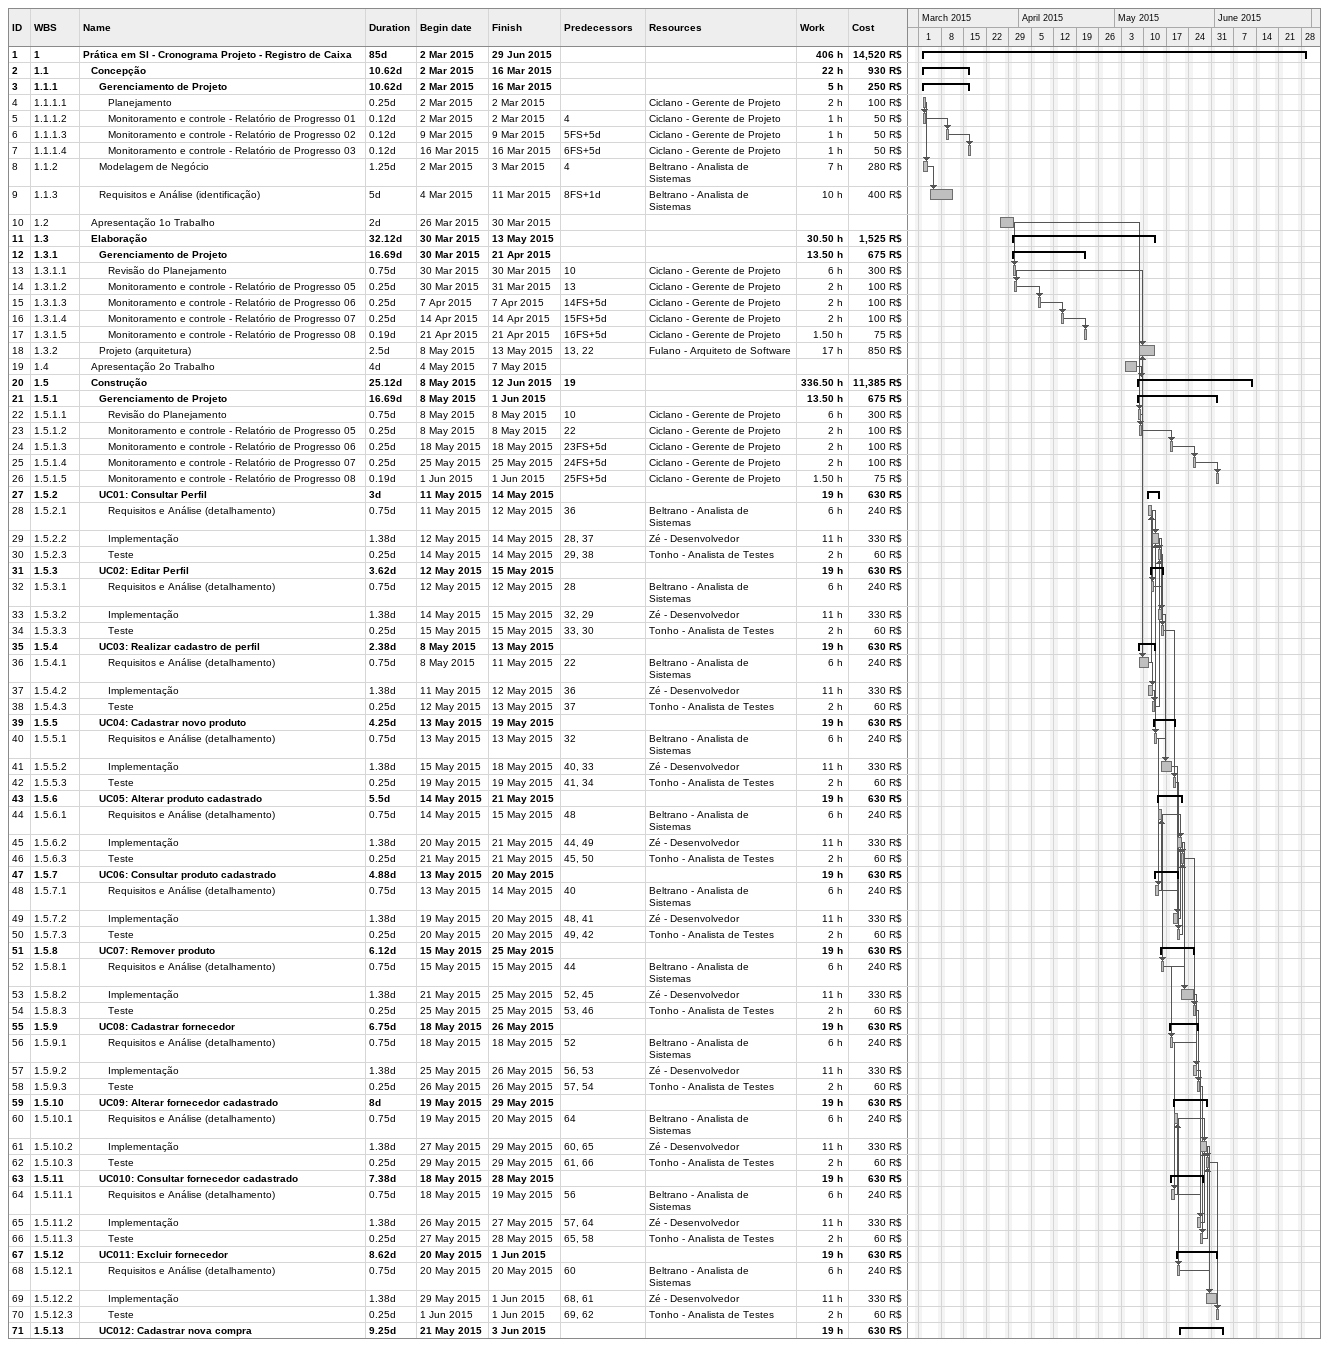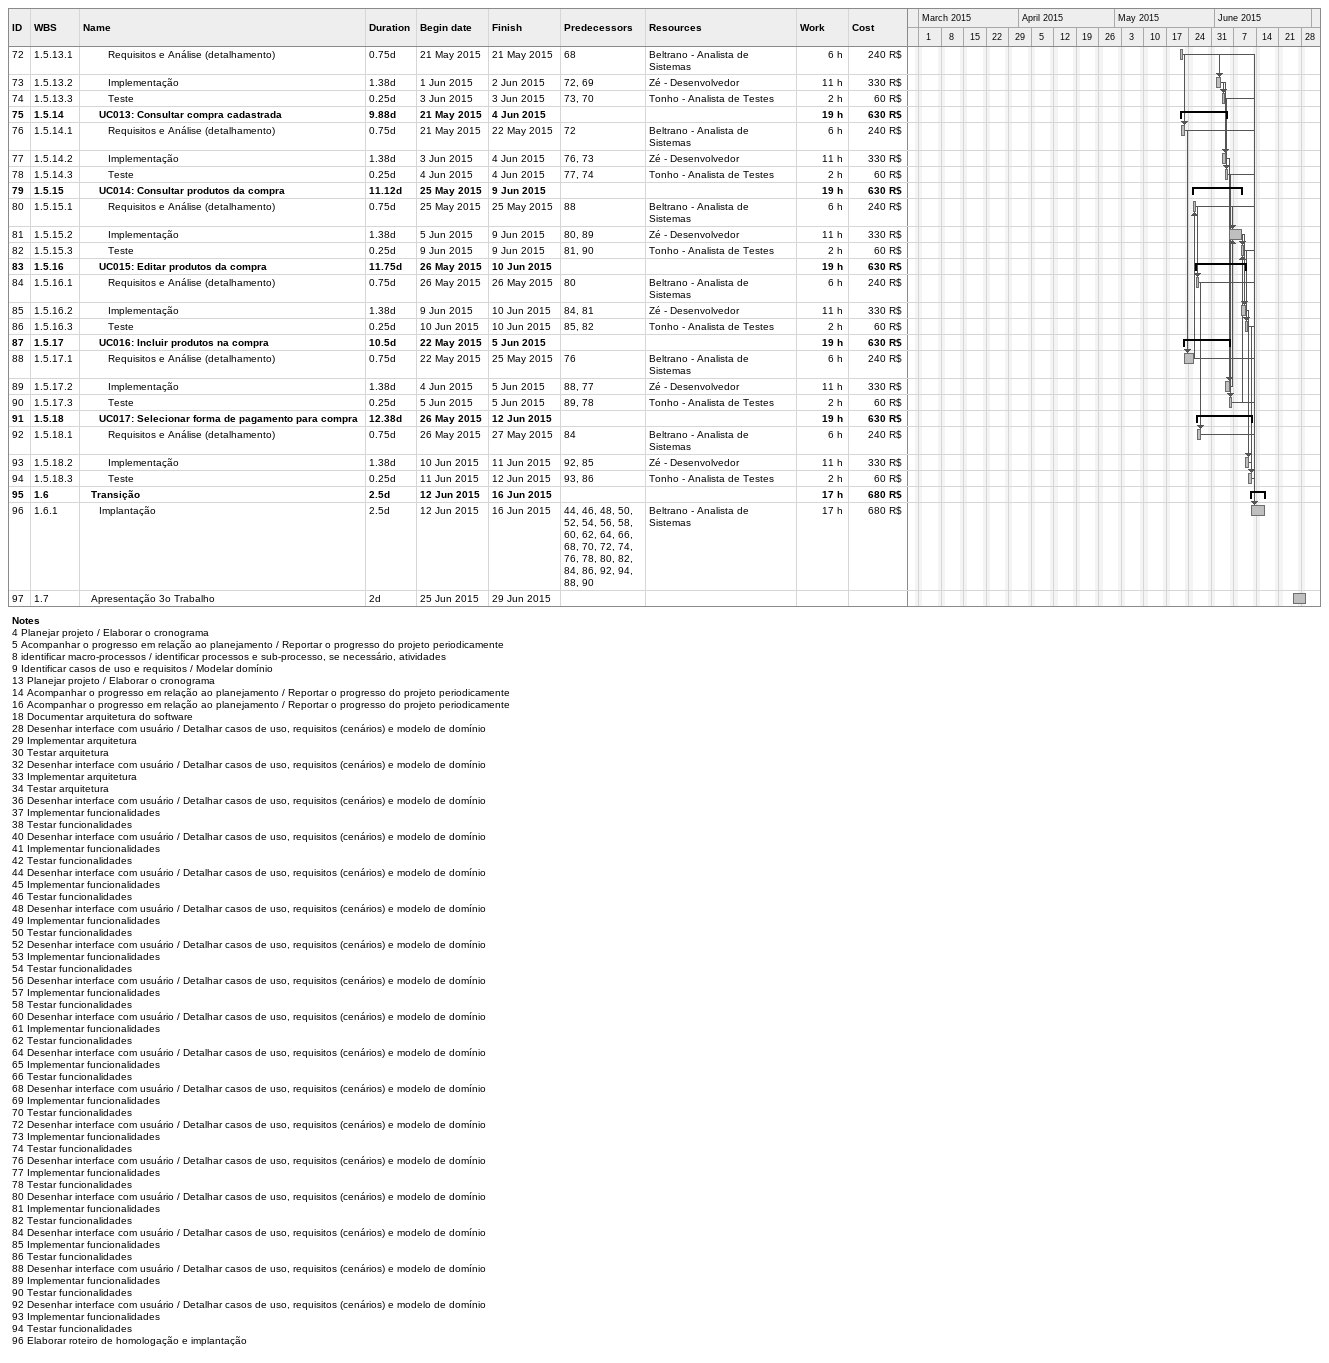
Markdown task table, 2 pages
| ID | WBS | Task | Duration | Start | Finish | Predecessors | Resources | Work (h) | Cost (R$) |
|---|---|---|---|---|---|---|---|---|---|
| 1 | 1 | **Prática em SI - Cronograma Projeto - Registro de Caixa** | 85d | 2015-03-02 | 2015-06-29 |  |  | 406 | 14520 |
| 2 | 1.1 | **Concepção** | 10.62d | 2015-03-02 | 2015-03-16 |  |  | 22 | 930 |
| 3 | 1.1.1 | **Gerenciamento de Projeto** | 10.62d | 2015-03-02 | 2015-03-16 |  |  | 5 | 250 |
| 4 | 1.1.1.1 | Planejamento | 0.25d | 2015-03-02 | 2015-03-02 |  | Ciclano - Gerente de Projeto | 2 | 100 |
| 5 | 1.1.1.2 | Monitoramento e controle - Relatório de Progresso 01 | 0.12d | 2015-03-02 | 2015-03-02 | 4 | Ciclano - Gerente de Projeto | 1 | 50 |
| 6 | 1.1.1.3 | Monitoramento e controle - Relatório de Progresso 02 | 0.12d | 2015-03-09 | 2015-03-09 | 5FS+5d | Ciclano - Gerente de Projeto | 1 | 50 |
| 7 | 1.1.1.4 | Monitoramento e controle - Relatório de Progresso 03 | 0.12d | 2015-03-16 | 2015-03-16 | 6FS+5d | Ciclano - Gerente de Projeto | 1 | 50 |
| 8 | 1.1.2 | Modelagem de Negócio | 1.25d | 2015-03-02 | 2015-03-03 | 4 | Beltrano - Analista de Sistemas | 7 | 280 |
| 9 | 1.1.3 | Requisitos e Análise (identificação) | 5d | 2015-03-04 | 2015-03-11 | 8FS+1d | Beltrano - Analista de Sistemas | 10 | 400 |
| 10 | 1.2 | Apresentação 1o Trabalho | 2d | 2015-03-26 | 2015-03-30 |  |  |  |  |
| 11 | 1.3 | **Elaboração** | 32.12d | 2015-03-30 | 2015-05-13 |  |  | 30.50 | 1525 |
| 12 | 1.3.1 | **Gerenciamento de Projeto** | 16.69d | 2015-03-30 | 2015-04-21 |  |  | 13.50 | 675 |
| 13 | 1.3.1.1 | Revisão do Planejamento | 0.75d | 2015-03-30 | 2015-03-30 | 10 | Ciclano - Gerente de Projeto | 6 | 300 |
| 14 | 1.3.1.2 | Monitoramento e controle - Relatório de Progresso 05 | 0.25d | 2015-03-30 | 2015-03-31 | 13 | Ciclano - Gerente de Projeto | 2 | 100 |
| 15 | 1.3.1.3 | Monitoramento e controle - Relatório de Progresso 06 | 0.25d | 2015-04-07 | 2015-04-07 | 14FS+5d | Ciclano - Gerente de Projeto | 2 | 100 |
| 16 | 1.3.1.4 | Monitoramento e controle - Relatório de Progresso 07 | 0.25d | 2015-04-14 | 2015-04-14 | 15FS+5d | Ciclano - Gerente de Projeto | 2 | 100 |
| 17 | 1.3.1.5 | Monitoramento e controle - Relatório de Progresso 08 | 0.19d | 2015-04-21 | 2015-04-21 | 16FS+5d | Ciclano - Gerente de Projeto | 1.50 | 75 |
| 18 | 1.3.2 | Projeto (arquitetura) | 2.5d | 2015-05-08 | 2015-05-13 | 13, 22 | Fulano - Arquiteto de Software | 17 | 850 |
| 19 | 1.4 | Apresentação 2o Trabalho | 4d | 2015-05-04 | 2015-05-07 |  |  |  |  |
| 20 | 1.5 | **Construção** | 25.12d | 2015-05-08 | 2015-06-12 | 19 |  | 336.50 | 11385 |
| 21 | 1.5.1 | **Gerenciamento de Projeto** | 16.69d | 2015-05-08 | 2015-06-01 |  |  | 13.50 | 675 |
| 22 | 1.5.1.1 | Revisão do Planejamento | 0.75d | 2015-05-08 | 2015-05-08 | 10 | Ciclano - Gerente de Projeto | 6 | 300 |
| 23 | 1.5.1.2 | Monitoramento e controle - Relatório de Progresso 05 | 0.25d | 2015-05-08 | 2015-05-08 | 22 | Ciclano - Gerente de Projeto | 2 | 100 |
| 24 | 1.5.1.3 | Monitoramento e controle - Relatório de Progresso 06 | 0.25d | 2015-05-18 | 2015-05-18 | 23FS+5d | Ciclano - Gerente de Projeto | 2 | 100 |
| 25 | 1.5.1.4 | Monitoramento e controle - Relatório de Progresso 07 | 0.25d | 2015-05-25 | 2015-05-25 | 24FS+5d | Ciclano - Gerente de Projeto | 2 | 100 |
| 26 | 1.5.1.5 | Monitoramento e controle - Relatório de Progresso 08 | 0.19d | 2015-06-01 | 2015-06-01 | 25FS+5d | Ciclano - Gerente de Projeto | 1.50 | 75 |
| 27 | 1.5.2 | **UC01: Consultar Perfil** | 3d | 2015-05-11 | 2015-05-14 |  |  | 19 | 630 |
| 28 | 1.5.2.1 | Requisitos e Análise (detalhamento) | 0.75d | 2015-05-11 | 2015-05-12 | 36 | Beltrano - Analista de Sistemas | 6 | 240 |
| 29 | 1.5.2.2 | Implementação | 1.38d | 2015-05-12 | 2015-05-14 | 28, 37 | Zé - Desenvolvedor | 11 | 330 |
| 30 | 1.5.2.3 | Teste | 0.25d | 2015-05-14 | 2015-05-14 | 29, 38 | Tonho - Analista de Testes | 2 | 60 |
| 31 | 1.5.3 | **UC02: Editar Perfil** | 3.62d | 2015-05-12 | 2015-05-15 |  |  | 19 | 630 |
| 32 | 1.5.3.1 | Requisitos e Análise (detalhamento) | 0.75d | 2015-05-12 | 2015-05-12 | 28 | Beltrano - Analista de Sistemas | 6 | 240 |
| 33 | 1.5.3.2 | Implementação | 1.38d | 2015-05-14 | 2015-05-15 | 32, 29 | Zé - Desenvolvedor | 11 | 330 |
| 34 | 1.5.3.3 | Teste | 0.25d | 2015-05-15 | 2015-05-15 | 33, 30 | Tonho - Analista de Testes | 2 | 60 |
| 35 | 1.5.4 | **UC03: Realizar cadastro de perfil** | 2.38d | 2015-05-08 | 2015-05-13 |  |  | 19 | 630 |
| 36 | 1.5.4.1 | Requisitos e Análise (detalhamento) | 0.75d | 2015-05-08 | 2015-05-11 | 22 | Beltrano - Analista de Sistemas | 6 | 240 |
| 37 | 1.5.4.2 | Implementação | 1.38d | 2015-05-11 | 2015-05-12 | 36 | Zé - Desenvolvedor | 11 | 330 |
| 38 | 1.5.4.3 | Teste | 0.25d | 2015-05-12 | 2015-05-13 | 37 | Tonho - Analista de Testes | 2 | 60 |
| 39 | 1.5.5 | **UC04: Cadastrar novo produto** | 4.25d | 2015-05-13 | 2015-05-19 |  |  | 19 | 630 |
| 40 | 1.5.5.1 | Requisitos e Análise (detalhamento) | 0.75d | 2015-05-13 | 2015-05-13 | 32 | Beltrano - Analista de Sistemas | 6 | 240 |
| 41 | 1.5.5.2 | Implementação | 1.38d | 2015-05-15 | 2015-05-18 | 40, 33 | Zé - Desenvolvedor | 11 | 330 |
| 42 | 1.5.5.3 | Teste | 0.25d | 2015-05-19 | 2015-05-19 | 41, 34 | Tonho - Analista de Testes | 2 | 60 |
| 43 | 1.5.6 | **UC05: Alterar produto cadastrado** | 5.5d | 2015-05-14 | 2015-05-21 |  |  | 19 | 630 |
| 44 | 1.5.6.1 | Requisitos e Análise (detalhamento) | 0.75d | 2015-05-14 | 2015-05-15 | 48 | Beltrano - Analista de Sistemas | 6 | 240 |
| 45 | 1.5.6.2 | Implementação | 1.38d | 2015-05-20 | 2015-05-21 | 44, 49 | Zé - Desenvolvedor | 11 | 330 |
| 46 | 1.5.6.3 | Teste | 0.25d | 2015-05-21 | 2015-05-21 | 45, 50 | Tonho - Analista de Testes | 2 | 60 |
| 47 | 1.5.7 | **UC06: Consultar produto cadastrado** | 4.88d | 2015-05-13 | 2015-05-20 |  |  | 19 | 630 |
| 48 | 1.5.7.1 | Requisitos e Análise (detalhamento) | 0.75d | 2015-05-13 | 2015-05-14 | 40 | Beltrano - Analista de Sistemas | 6 | 240 |
| 49 | 1.5.7.2 | Implementação | 1.38d | 2015-05-19 | 2015-05-20 | 48, 41 | Zé - Desenvolvedor | 11 | 330 |
| 50 | 1.5.7.3 | Teste | 0.25d | 2015-05-20 | 2015-05-20 | 49, 42 | Tonho - Analista de Testes | 2 | 60 |
| 51 | 1.5.8 | **UC07: Remover produto** | 6.12d | 2015-05-15 | 2015-05-25 |  |  | 19 | 630 |
| 52 | 1.5.8.1 | Requisitos e Análise (detalhamento) | 0.75d | 2015-05-15 | 2015-05-15 | 44 | Beltrano - Analista de Sistemas | 6 | 240 |
| 53 | 1.5.8.2 | Implementação | 1.38d | 2015-05-21 | 2015-05-25 | 52, 45 | Zé - Desenvolvedor | 11 | 330 |
| 54 | 1.5.8.3 | Teste | 0.25d | 2015-05-25 | 2015-05-25 | 53, 46 | Tonho - Analista de Testes | 2 | 60 |
| 55 | 1.5.9 | **UC08: Cadastrar fornecedor** | 6.75d | 2015-05-18 | 2015-05-26 |  |  | 19 | 630 |
| 56 | 1.5.9.1 | Requisitos e Análise (detalhamento) | 0.75d | 2015-05-18 | 2015-05-18 | 52 | Beltrano - Analista de Sistemas | 6 | 240 |
| 57 | 1.5.9.2 | Implementação | 1.38d | 2015-05-25 | 2015-05-26 | 56, 53 | Zé - Desenvolvedor | 11 | 330 |
| 58 | 1.5.9.3 | Teste | 0.25d | 2015-05-26 | 2015-05-26 | 57, 54 | Tonho - Analista de Testes | 2 | 60 |
| 59 | 1.5.10 | **UC09: Alterar fornecedor cadastrado** | 8d | 2015-05-19 | 2015-05-29 |  |  | 19 | 630 |
| 60 | 1.5.10.1 | Requisitos e Análise (detalhamento) | 0.75d | 2015-05-19 | 2015-05-20 | 64 | Beltrano - Analista de Sistemas | 6 | 240 |
| 61 | 1.5.10.2 | Implementação | 1.38d | 2015-05-27 | 2015-05-29 | 60, 65 | Zé - Desenvolvedor | 11 | 330 |
| 62 | 1.5.10.3 | Teste | 0.25d | 2015-05-29 | 2015-05-29 | 61, 66 | Tonho - Analista de Testes | 2 | 60 |
| 63 | 1.5.11 | **UC010: Consultar fornecedor cadastrado** | 7.38d | 2015-05-18 | 2015-05-28 |  |  | 19 | 630 |
| 64 | 1.5.11.1 | Requisitos e Análise (detalhamento) | 0.75d | 2015-05-18 | 2015-05-19 | 56 | Beltrano - Analista de Sistemas | 6 | 240 |
| 65 | 1.5.11.2 | Implementação | 1.38d | 2015-05-26 | 2015-05-27 | 57, 64 | Zé - Desenvolvedor | 11 | 330 |
| 66 | 1.5.11.3 | Teste | 0.25d | 2015-05-27 | 2015-05-28 | 65, 58 | Tonho - Analista de Testes | 2 | 60 |
| 67 | 1.5.12 | **UC011: Excluir fornecedor** | 8.62d | 2015-05-20 | 2015-06-01 |  |  | 19 | 630 |
| 68 | 1.5.12.1 | Requisitos e Análise (detalhamento) | 0.75d | 2015-05-20 | 2015-05-20 | 60 | Beltrano - Analista de Sistemas | 6 | 240 |
| 69 | 1.5.12.2 | Implementação | 1.38d | 2015-05-29 | 2015-06-01 | 68, 61 | Zé - Desenvolvedor | 11 | 330 |
| 70 | 1.5.12.3 | Teste | 0.25d | 2015-06-01 | 2015-06-01 | 69, 62 | Tonho - Analista de Testes | 2 | 60 |
| 71 | 1.5.13 | **UC012: Cadastrar nova compra** | 9.25d | 2015-05-21 | 2015-06-03 |  |  | 19 | 630 |
| 72 | 1.5.13.1 | Requisitos e Análise (detalhamento) | 0.75d | 2015-05-21 | 2015-05-21 | 68 | Beltrano - Analista de Sistemas | 6 | 240 |
| 73 | 1.5.13.2 | Implementação | 1.38d | 2015-06-01 | 2015-06-02 | 72, 69 | Zé - Desenvolvedor | 11 | 330 |
| 74 | 1.5.13.3 | Teste | 0.25d | 2015-06-03 | 2015-06-03 | 73, 70 | Tonho - Analista de Testes | 2 | 60 |
| 75 | 1.5.14 | **UC013: Consultar compra cadastrada** | 9.88d | 2015-05-21 | 2015-06-04 |  |  | 19 | 630 |
| 76 | 1.5.14.1 | Requisitos e Análise (detalhamento) | 0.75d | 2015-05-21 | 2015-05-22 | 72 | Beltrano - Analista de Sistemas | 6 | 240 |
| 77 | 1.5.14.2 | Implementação | 1.38d | 2015-06-03 | 2015-06-04 | 76, 73 | Zé - Desenvolvedor | 11 | 330 |
| 78 | 1.5.14.3 | Teste | 0.25d | 2015-06-04 | 2015-06-04 | 77, 74 | Tonho - Analista de Testes | 2 | 60 |
| 79 | 1.5.15 | **UC014: Consultar produtos da compra** | 11.12d | 2015-05-25 | 2015-06-09 |  |  | 19 | 630 |
| 80 | 1.5.15.1 | Requisitos e Análise (detalhamento) | 0.75d | 2015-05-25 | 2015-05-25 | 88 | Beltrano - Analista de Sistemas | 6 | 240 |
| 81 | 1.5.15.2 | Implementação | 1.38d | 2015-06-05 | 2015-06-09 | 80, 89 | Zé - Desenvolvedor | 11 | 330 |
| 82 | 1.5.15.3 | Teste | 0.25d | 2015-06-09 | 2015-06-09 | 81, 90 | Tonho - Analista de Testes | 2 | 60 |
| 83 | 1.5.16 | **UC015: Editar produtos da compra** | 11.75d | 2015-05-26 | 2015-06-10 |  |  | 19 | 630 |
| 84 | 1.5.16.1 | Requisitos e Análise (detalhamento) | 0.75d | 2015-05-26 | 2015-05-26 | 80 | Beltrano - Analista de Sistemas | 6 | 240 |
| 85 | 1.5.16.2 | Implementação | 1.38d | 2015-06-09 | 2015-06-10 | 84, 81 | Zé - Desenvolvedor | 11 | 330 |
| 86 | 1.5.16.3 | Teste | 0.25d | 2015-06-10 | 2015-06-10 | 85, 82 | Tonho - Analista de Testes | 2 | 60 |
| 87 | 1.5.17 | **UC016: Incluir produtos na compra** | 10.5d | 2015-05-22 | 2015-06-05 |  |  | 19 | 630 |
| 88 | 1.5.17.1 | Requisitos e Análise (detalhamento) | 0.75d | 2015-05-22 | 2015-05-25 | 76 | Beltrano - Analista de Sistemas | 6 | 240 |
| 89 | 1.5.17.2 | Implementação | 1.38d | 2015-06-04 | 2015-06-05 | 88, 77 | Zé - Desenvolvedor | 11 | 330 |
| 90 | 1.5.17.3 | Teste | 0.25d | 2015-06-05 | 2015-06-05 | 89, 78 | Tonho - Analista de Testes | 2 | 60 |
| 91 | 1.5.18 | **UC017: Selecionar forma de pagamento para compra** | 12.38d | 2015-05-26 | 2015-06-12 |  |  | 19 | 630 |
| 92 | 1.5.18.1 | Requisitos e Análise (detalhamento) | 0.75d | 2015-05-26 | 2015-05-27 | 84 | Beltrano - Analista de Sistemas | 6 | 240 |
| 93 | 1.5.18.2 | Implementação | 1.38d | 2015-06-10 | 2015-06-11 | 92, 85 | Zé - Desenvolvedor | 11 | 330 |
| 94 | 1.5.18.3 | Teste | 0.25d | 2015-06-11 | 2015-06-12 | 93, 86 | Tonho - Analista de Testes | 2 | 60 |
| 95 | 1.6 | **Transição** | 2.5d | 2015-06-12 | 2015-06-16 |  |  | 17 | 680 |
| 96 | 1.6.1 | Implantação | 2.5d | 2015-06-12 | 2015-06-16 | 44, 46, 48, 50, 52, 54, 56, 58, 60, 62, 64, 66, 68, 70, 72, 74, 76, 78, 80, 82, 84, 86, 92, 94, 88, 90 | Beltrano - Analista de Sistemas | 17 | 680 |
| 97 | 1.7 | Apresentação 3o Trabalho | 2d | 2015-06-25 | 2015-06-29 |  |  |  |  |

Notes
- 4: Planejar projeto / Elaborar o cronograma
- 5: Acompanhar o progresso em relação ao planejamento / Reportar o progresso do projeto periodicamente
- 8: identificar macro-processos / identificar processos e sub-processo, se necessário, atividades
- 9: Identificar casos de uso e requisitos / Modelar domínio
- 13: Planejar projeto / Elaborar o cronograma
- 14: Acompanhar o progresso em relação ao planejamento / Reportar o progresso do projeto periodicamente
- 16: Acompanhar o progresso em relação ao planejamento / Reportar o progresso do projeto periodicamente
- 18: Documentar arquitetura do software
- 28: Desenhar interface com usuário / Detalhar casos de uso, requisitos (cenários) e modelo de domínio
- 29: Implementar arquitetura
- 30: Testar arquitetura
- 32: Desenhar interface com usuário / Detalhar casos de uso, requisitos (cenários) e modelo de domínio
- 33: Implementar arquitetura
- 34: Testar arquitetura
- 36: Desenhar interface com usuário / Detalhar casos de uso, requisitos (cenários) e modelo de domínio
- 37: Implementar funcionalidades
- 38: Testar funcionalidades
- 40: Desenhar interface com usuário / Detalhar casos de uso, requisitos (cenários) e modelo de domínio
- 41: Implementar funcionalidades
- 42: Testar funcionalidades
- 44: Desenhar interface com usuário / Detalhar casos de uso, requisitos (cenários) e modelo de domínio
- 45: Implementar funcionalidades
- 46: Testar funcionalidades
- 48: Desenhar interface com usuário / Detalhar casos de uso, requisitos (cenários) e modelo de domínio
- 49: Implementar funcionalidades
- 50: Testar funcionalidades
- 52: Desenhar interface com usuário / Detalhar casos de uso, requisitos (cenários) e modelo de domínio
- 53: Implementar funcionalidades
- 54: Testar funcionalidades
- 56: Desenhar interface com usuário / Detalhar casos de uso, requisitos (cenários) e modelo de domínio
- 57: Implementar funcionalidades
- 58: Testar funcionalidades
- 60: Desenhar interface com usuário / Detalhar casos de uso, requisitos (cenários) e modelo de domínio
- 61: Implementar funcionalidades
- 62: Testar funcionalidades
- 64: Desenhar interface com usuário / Detalhar casos de uso, requisitos (cenários) e modelo de domínio
- 65: Implementar funcionalidades
- 66: Testar funcionalidades
- 68: Desenhar interface com usuário / Detalhar casos de uso, requisitos (cenários) e modelo de domínio
- 69: Implementar funcionalidades
- 70: Testar funcionalidades
- 72: Desenhar interface com usuário / Detalhar casos de uso, requisitos (cenários) e modelo de domínio
- 73: Implementar funcionalidades
- 74: Testar funcionalidades
- 76: Desenhar interface com usuário / Detalhar casos de uso, requisitos (cenários) e modelo de domínio
- 77: Implementar funcionalidades
- 78: Testar funcionalidades
- 80: Desenhar interface com usuário / Detalhar casos de uso, requisitos (cenários) e modelo de domínio
- 81: Implementar funcionalidades
- 82: Testar funcionalidades
- 84: Desenhar interface com usuário / Detalhar casos de uso, requisitos (cenários) e modelo de domínio
- 85: Implementar funcionalidades
- 86: Testar funcionalidades
- 88: Desenhar interface com usuário / Detalhar casos de uso, requisitos (cenários) e modelo de domínio
- 89: Implementar funcionalidades
- 90: Testar funcionalidades
- 92: Desenhar interface com usuário / Detalhar casos de uso, requisitos (cenários) e modelo de domínio
- 93: Implementar funcionalidades
- 94: Testar funcionalidades
- 96: Elaborar roteiro de homologação e implantação
